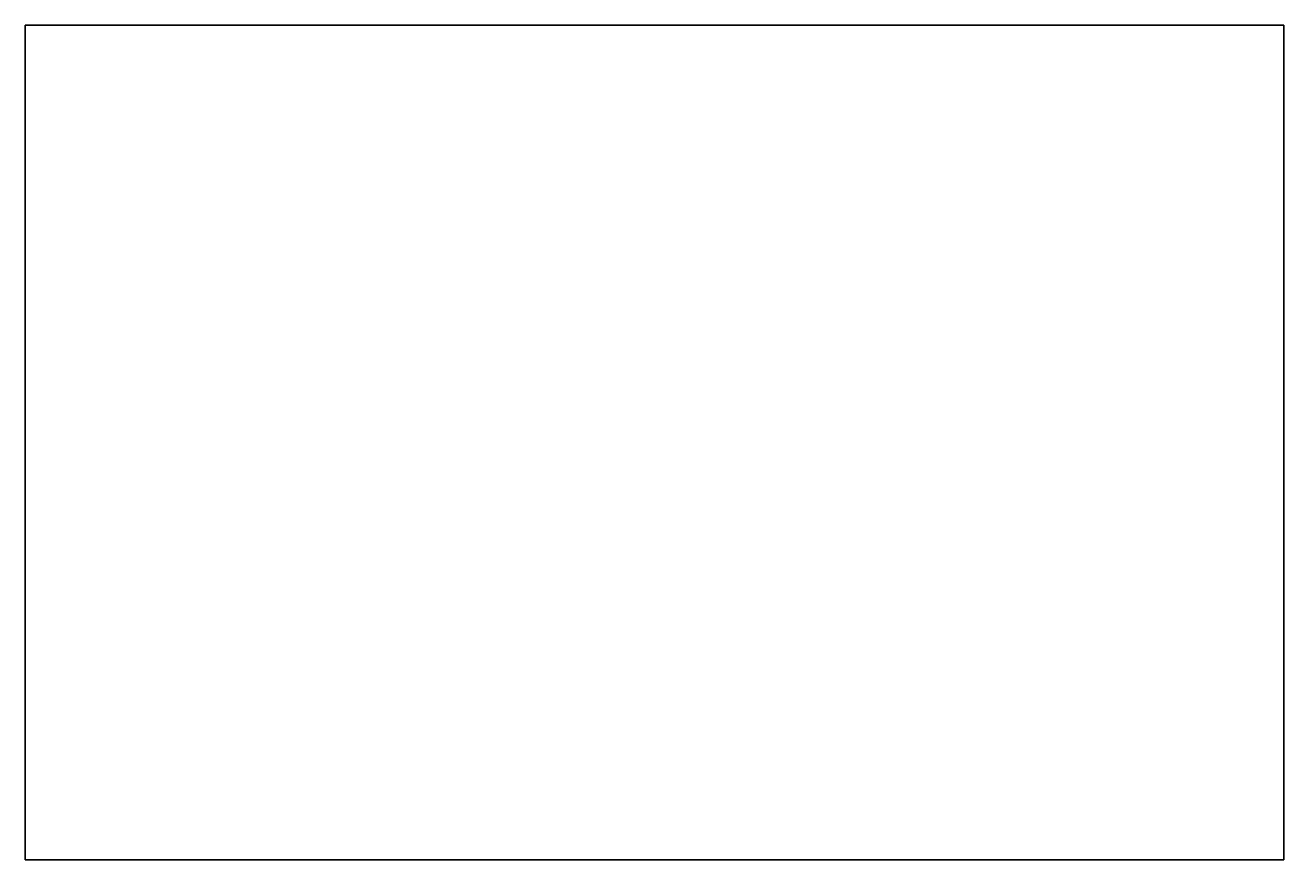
# Model space of a CAD drawing. Header units: millimetres. Extents: x -135 to 393, y -28 to 322.
import ezdxf

# ---------------------------------------------------------------- set-up
doc = ezdxf.new("R2010")
doc.units = ezdxf.units.MM
doc.layers.get('0').update_dxf_attribs({"linetype": 'CONTINUOUS'})

msp = doc.modelspace()

# ---------------------------------------------------------------- linework, layer by layer
for points in [[(-135.03, 322.18), (392.75, 322.18), (392.75, -27.82), (-135.03, -27.82)], [(392.75, 322.18), (-135.03, 322.18), (-135.03, -27.82), (392.75, -27.82)]]:
    msp.add_lwpolyline(points, close=True)

doc.saveas('drawing.dxf')
